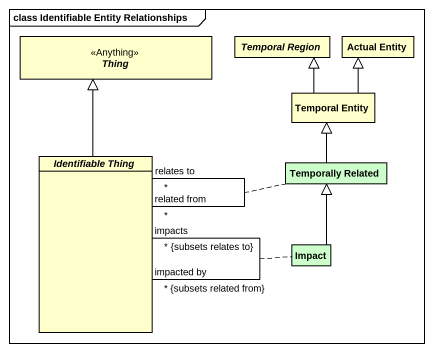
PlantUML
@startuml
mainframe class Identifiable Entity Relationships
hide circle
hide empty members
abstract class Thing <<Anything>>
abstract class "Temporal Region" as Temporal_Region
class "Actual Entity" as Actual_Entity
class "Temporal Entity" as Temporal_Entity
abstract class "Identifiable Thing" as Identifiable_Thing
class "Temporally Related" as Temporally_Related #CCFFCC
class Impact #CCFFCC
Temporal_Entity -up-|> Temporal_Region
Temporal_Entity -up-|> Actual_Entity
Identifiable_Thing -up-|> Thing
Identifiable_Thing "impacted by\n*\n{subsets related from}" -- "impacts\n*\n{subsets relates to}" Identifiable_Thing
(Identifiable_Thing, Identifiable_Thing) .. Impact
Identifiable_Thing "related from\n*" -- "relates to\n*" Identifiable_Thing
(Identifiable_Thing, Identifiable_Thing) .. Temporally_Related
Temporally_Related -up-|> Temporal_Entity
Impact -up-|> Temporally_Related
@enduml
